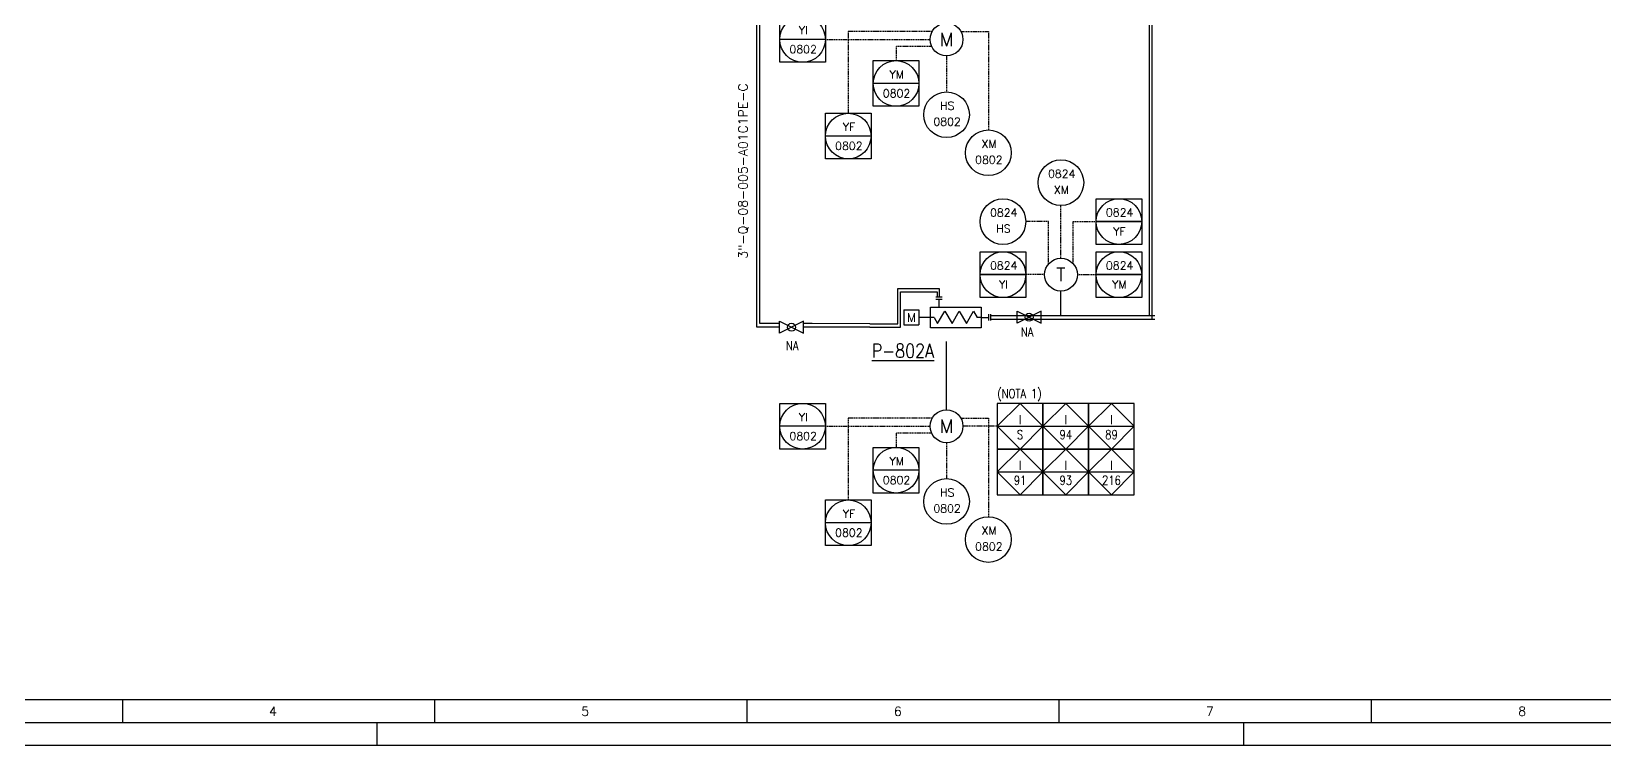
# Model space of a CAD drawing. Header units: millimetres. Extents: x 2166 to 3935, y 3919 to 4513.
# Drawn here: x 3289.3 to 3634.1, y 3919.2 to 4075.6 of the extents above; entities that cross this region are included whole.
import ezdxf
from ezdxf.enums import TextEntityAlignment as Align

# ---------------------------------------------------------------- set-up
doc = ezdxf.new("R2010")
doc.units = ezdxf.units.MM
doc.linetypes.add('TRAZOS', pattern=[0.75, 0.5, -0.25])
for name, color, linetype in [('EQUIPOS', 5, 'Continuous'), ('EQUIPOS 02', 1, 'Continuous'), ('FORMATO', 7, 'Continuous'), ('INSTRUMENTOS', 1, 'Continuous'), ('TEX', 7, 'Continuous'), ('TEX EQUIPOS', 6, 'Continuous'), ('TEXTO-INSTRUMENTACION', 7, 'Continuous'), ('TEXTO-VALVULAS Y ACCESORIOS', 7, 'Continuous'), ('TUBERIA', 5, 'Continuous'), ('TUBERÍA2', 1, 'TRAZOS'), ('VALVULAS Y ACCESORIOS', 1, 'Continuous')]:
    doc.layers.add(name, color=color, linetype=linetype)
doc.layers.add('TUBERÍA3', color=1, linetype='Continuous', true_color=0xff0000)
doc.styles.add('PY', font='ROMANS.shx')
doc.styles.add('PY1', font='ROMANS.shx', dxfattribs={"width": 0.8})
doc.styles.add('TXT', font='txt')
doc.linetypes.add('SEÑAL_MECANICA2', pattern='A,4.411183,["o",PY,S=4.130212,R=360,X=0,Y=-1.374288],0.588817,-0.374158,["",PY,S=2,R=360,X=0,Y=-0.688262],-2.183682', length=7.55784)

# ---------------------------------------------------------------- blocks, each defined once
blk = doc.blocks.new('SEÑAL CIRCU MARCO')
at = {"color": 1, "linetype": 'Continuous', "ltscale": 0.5}
blk.add_line((5.7, 5.7), (-5.7, 5.7), dxfattribs=at)
at = {"color": 1, "flags": 128}
blk.add_lwpolyline([(5.7, 0), (-5.7, 0), (-5.7, 11.4), (5.7, 11.4)], close=True, dxfattribs=at)
at = {"color": 1}
blk.add_circle((0, 5.7), 5.7, dxfattribs=at)
at = {"style": 'PY'}
for tag, p in [('XXX', (0.18, 7.98)), ('YYY', (0.13, 3.24))]:
    blk.add_attdef(tag, text='', height=2, dxfattribs=at).set_placement(p, align=Align.MIDDLE)
blk = doc.blocks.new('SEÑAL CIR')
at = {"color": 1}
blk.add_circle((0, 5.7), 5.7, dxfattribs=at)
at = {"layer": 'INSTRUMENTOS', "linetype": 'Continuous', "style": 'PY', "flags": 4}
for p in [(0.18, 6.94), (0.13, 2.95)]:
    blk.add_attdef('---', text='', height=2, dxfattribs=at).set_placement(p, align=Align.CENTER)
blk = doc.blocks.new('VALV GLOB-V')
at = {"layer": 'INSTRUMENTOS', "color": 1, "flags": 128}
blk.add_lwpolyline([(5.7, -1.43), (5.7, 1.43), (0, -1.43), (0, 1.43)], close=True, dxfattribs=at)
at = {"layer": 'INSTRUMENTOS', "color": 1}
blk.add_circle((2.85, 0), 0.95, dxfattribs=at)
at = {"layer": 'INSTRUMENTOS', "color": 7, "linetype": 'SEÑAL_MECANICA2', "style": 'PY'}
blk.add_attdef('REF.', text='', height=2, dxfattribs=at).set_placement((3, -3.37), align=Align.MIDDLE)
blk = doc.blocks.new('SECUENCIA PROGRAMADA EN SISTEMA DE CONTROL PLC')
at = {"layer": 'INSTRUMENTOS'}
blk.add_line((-5, 5), (5, 5), dxfattribs=at)
at = {"layer": 'INSTRUMENTOS', "flags": 128}
for points in [[(0, 0), (-5, 5), (0, 10), (5, 5)], [(-5, 0), (5, 0), (5, 10), (-5, 10)]]:
    blk.add_lwpolyline(points, close=True, dxfattribs=at)
at = {"layer": 'TEXTO-INSTRUMENTACION', "linetype": 'Continuous', "style": 'PY1', "width": 0.8}
for tag, p in [('XXX', (0.01, 6.43)), ('YYY', (0.01, 3.17))]:
    blk.add_attdef(tag, text='', height=2, dxfattribs=at).set_placement(p, align=Align.MIDDLE_CENTER)
blk = doc.blocks.new('MARCO-A1')
at = {"layer": 'FORMATO', "color": 5}
for p, q in [((215.25, 10), (215.25, 5)), ((283.67, 10), (283.67, 5)), ((352.08, 10), (352.08, 5)), ((420.5, 10), (420.5, 5)), ((488.92, 10), (488.92, 5))]:
    blk.add_line(p, q, dxfattribs=at)
at = {"layer": 'FORMATO', "color": 1, "linetype": 'Continuous'}
for p, q in [((271, 5), (271, 0)), ((461, 5), (461, 0))]:
    blk.add_line(p, q, dxfattribs=at)
at = {"layer": 'FORMATO', "color": 1}
blk.add_lwpolyline([(0, 594), (841, 594), (841, 0), (0, 0)], close=True, dxfattribs=at)
at = {"layer": 'FORMATO', "color": 5}
blk.add_lwpolyline([(5, 589), (836, 589), (836, 5), (5, 5)], close=True, dxfattribs=at)
at = {"layer": 'FORMATO', "color": 8, "linetype": 'Continuous'}
blk.add_lwpolyline([(10, 584), (831, 584), (831, 10), (10, 10)], close=True, dxfattribs=at)
at = {"layer": 'FORMATO', "color": 1, "style": 'PY'}
for s, p in [('4', (247.4, 6.5)), ('5', (315.82, 6.5)), ('6', (384.34, 6.5)), ('7', (452.75, 6.5)), ('8', (521.17, 6.5))]:
    blk.add_text(s, height=2, dxfattribs=at).set_placement(p)
blk = doc.blocks.new('BOMBA VOLUMETRICA')
at = {"layer": 'EQUIPOS', "linetype": 'Continuous'}
for p, q in [((-11.27, -4.05), (-11.27, -8.85)), ((-11.27, -4.05), (-6.47, -4.05)), ((-6.47, -4.05), (-6.47, -8.85)), ((-0.45, -8.45), (1.86, -4.45)), ((0, -3.12), (0, -0.67)), ((1.86, -4.45), (4.17, -8.45)), ((4.17, -8.45), (6.48, -4.45)), ((6.48, -4.45), (8.79, -8.45)), ((8.79, -8.45), (11.1, -4.45)), ((11.1, -4.45), (12.25, -6.45)), ((-11.27, -8.85), (-6.47, -8.85)), ((-1.61, -6.45), (-6.47, -6.45)), ((-1.61, -6.45), (-0.45, -8.45)), ((13.52, -6.45), (12.25, -6.45)), ((13.52, -6.45), (15.97, -6.45))]:
    blk.add_line(p, q, dxfattribs=at)
at = {"layer": 'EQUIPOS', "linetype": 'Continuous', "flags": 128}
blk.add_lwpolyline([(-2.78, -3.12), (13.52, -3.12), (13.52, -9.79), (-2.78, -9.79)], close=True, dxfattribs=at)
at = {"layer": 'VALVULAS Y ACCESORIOS', "ltscale": 0.1}
for p, q in [((1, 0), (-1, 0)), ((1, -0.67), (-1, -0.67)), ((15.97, -7.45), (15.97, -5.45)), ((16.64, -7.45), (16.64, -5.45))]:
    blk.add_line(p, q, dxfattribs=at)
at = {"layer": 'EQUIPOS 02', "style": 'PY'}
blk.add_text('M', height=2.8, dxfattribs=at).set_placement((-8.87, -6.45), align=Align.MIDDLE)
at = {"layer": 'TEX EQUIPOS', "linetype": 'Continuous', "style": 'PY1', "width": 0.8}
blk.add_attdef('REF_EQUIPO', text='', height=3, dxfattribs=at).set_placement((2.35, -13.59), align=Align.MIDDLE_CENTER)

msp = doc.modelspace()

# ---------------------------------------------------------------- linework, layer by layer
at = {"color": 5}
for p, q in [((3479.2, 4011.57), (3479.2, 4019.3)), ((3479.2, 4019.3), (3488.28, 4019.3)), ((3488.28, 4019.3), (3488.28, 4017.36)), ((3473.1, 4011.58), (3479.2, 4011.57))]:
    msp.add_line(p, q, dxfattribs=at)
at = {"color": 4}
for p, q in [((3479.78, 4010.8), (3479.78, 4018.53)), ((3479.78, 4018.53), (3487.79, 4018.53)), ((3487.79, 4018.53), (3487.79, 4017.36)), ((3473.1, 4010.8), (3479.78, 4010.8))]:
    msp.add_line(p, q, dxfattribs=at)
at = {"color": 1}
msp.add_line((3489.87, 3992.72), (3489.87, 4007.7), dxfattribs=at)
for centre in [(3489.88, 4073.83), (3514.96, 4022.32), (3489.88, 3989.12)]:
    msp.add_circle(centre, 3.6, dxfattribs=at)
at = {"layer": 'TUBERIA', "color": 1, "linetype": 'TRAZOS', "ltscale": 0.5}
for p, q in [((3463.34, 4073.83), (3486.28, 4073.83)), ((3489.88, 4070.23), (3489.88, 4062.35)), ((3463.34, 3989.12), (3486.28, 3989.12)), ((3500.98, 3989.12), (3493.48, 3989.12)), ((3489.88, 3985.52), (3489.88, 3977.64))]:
    msp.add_line(p, q, dxfattribs=at)
at = {"layer": 'TUBERIA', "color": 5, "linetype": 'Continuous'}
for p, q in [((3535.51, 4013.31), (3499.59, 4013.31)), ((3459.29, 4011.6), (3458.53, 4011.6)), ((3460.41, 4011.6), (3458.53, 4011.6)), ((3473.1, 4011.58), (3460.41, 4011.6))]:
    msp.add_line(p, q, dxfattribs=at)
at = {"layer": 'TUBERIA', "color": 4, "linetype": 'Continuous'}
for p, q in [((3459.29, 4010.8), (3458.53, 4010.8)), ((3473.1, 4010.8), (3458.53, 4010.8)), ((3535.51, 4012.51), (3499.59, 4012.51))]:
    msp.add_line(p, q, dxfattribs=at)
at = {"layer": 'TUBERIA', "color": 5, "linetype": 'Continuous'}
for points in [[(3453.27, 4011.6), (3448.96, 4011.6), (3448.96, 4096.31)], [(3535.51, 4013.31), (3534.36, 4013.31), (3534.36, 4098.02)]]:
    msp.add_lwpolyline(points, dxfattribs=at)
at = {"layer": 'TUBERIA', "color": 4, "linetype": 'Continuous'}
for points in [[(3535.51, 4012.51), (3534.97, 4012.51), (3534.97, 4097.22)], [(3453.27, 4010.8), (3448.3, 4010.8), (3448.3, 4095.51)]]:
    msp.add_lwpolyline(points, dxfattribs=at)
at = {"layer": 'TUBERÍA2', "color": 1, "ltscale": 0.5}
for points in [[(3486.73, 4075.57), (3468.35, 4075.57), (3468.35, 4057.68)], [(3493.03, 4075.57), (3499.04, 4075.57), (3499.04, 4054.01)], [(3486.63, 4072.3), (3478.81, 4072.3), (3478.81, 4069.19)], [(3486.73, 3990.86), (3468.35, 3990.86), (3468.35, 3972.97)], [(3493.03, 3990.86), (3499.04, 3990.86), (3499.04, 3969.3)], [(3486.63, 3987.58), (3478.81, 3987.58), (3478.81, 3984.48)]]:
    msp.add_lwpolyline(points, dxfattribs=at)
at = {"layer": 'TUBERÍA2', "ltscale": 0.5}
for points in [[(3514.96, 4025.92), (3514.96, 4037.47)], [(3512.25, 4024.69), (3512.25, 4033.95), (3507.25, 4033.95)], [(3517.66, 4024.69), (3517.66, 4033.95), (3522.66, 4033.95)], [(3511.36, 4022.32), (3507.25, 4022.32)], [(3518.56, 4022.32), (3522.66, 4022.32)]]:
    msp.add_lwpolyline(points, dxfattribs=at)
at = {"layer": 'TUBERÍA3'}
for points in [[(3522.66, 4033.96), (3532.66, 4033.95)], [(3497.25, 4022.32), (3507.25, 4022.32)], [(3522.66, 4022.32), (3532.66, 4022.32)], [(3514.96, 4013.31), (3514.96, 4018.72)]]:
    msp.add_lwpolyline(points, dxfattribs=at)
for centre in [(3527.66, 4033.96), (3502.25, 4022.32), (3527.66, 4022.32)]:
    msp.add_circle(centre, 5, dxfattribs=at)

# ---------------------------------------------------------------- block references
msp.add_blockref('MARCO-A1', (3094, 3919.19))
for p, xscale, yscale, zscale, values in [((3458.34, 4068.84), 0.8770999999999276, 0.8770999999999276, 0.8770999999999276, {'XXX': 'YI', 'YYY': '0802'}), ((3478.81, 4059.19), 0.8771000000000413, 0.8771000000000413, 0.8771000000000413, {'XXX': 'YM', 'YYY': '0802'}), ((3468.35, 4047.68), 0.8771000000000413, 0.8771000000000413, 0.8771000000000413, {'XXX': 'YF', 'YYY': '0802'}), ((3527.66, 4028.96), 0.8771000000000413, 0.8771000000000413, 0.8771000000000413, {'XXX': '0824', 'YYY': 'YF'}), ((3502.25, 4017.32), 0.8771000000000413, 0.8771000000000413, 0.8771000000000413, {'XXX': '0824', 'YYY': 'YI'}), ((3527.66, 4017.32), 0.8771000000000413, 0.8771000000000413, 0.8771000000000413, {'XXX': '0824', 'YYY': 'YM'}), ((3458.34, 3984.12), 0.8770999999999276, 0.8770999999999276, 0.8770999999999276, {'XXX': 'YI', 'YYY': '0802'}), ((3478.81, 3974.48), 0.8771000000000413, 0.8771000000000413, 0.8771000000000413, {'XXX': 'YM', 'YYY': '0802'}), ((3468.35, 3962.97), 0.8771000000000413, 0.8771000000000413, 0.8771000000000413, {'XXX': 'YF', 'YYY': '0802'})]:
    msp.add_blockref('SEÑAL CIRCU MARCO', p, dxfattribs=dict(xscale=xscale, yscale=yscale, zscale=zscale)).add_auto_attribs(values)
at = {"linetype": 'Continuous'}
ref = msp.add_blockref('SEÑAL CIR', (3489.88, 4052.35), dxfattribs=dict(at, xscale=0.8770999999999276, yscale=0.8770999999999276, zscale=0.8770999999999276))
ref.add_attrib('---', 'HS', dxfattribs={"layer": 'INSTRUMENTOS', "color": 7, "linetype": 'Continuous', "height": 1.754, "style": 'PY'}).set_placement((3490.03, 4058.44), align=Align.CENTER)
ref.add_attrib('---', '0802', dxfattribs={"layer": 'INSTRUMENTOS', "color": 7, "linetype": 'Continuous', "height": 1.754, "style": 'PY'}).set_placement((3489.99, 4054.94), align=Align.CENTER)
ref = msp.add_blockref('SEÑAL CIR', (3499.04, 4044.01), dxfattribs=dict(at, xscale=0.8770999999999276, yscale=0.8770999999999276, zscale=0.8770999999999276))
ref.add_attrib('---', 'XM', dxfattribs={"layer": 'INSTRUMENTOS', "color": 7, "linetype": 'Continuous', "height": 1.754, "style": 'PY'}).set_placement((3499.2, 4050.09), align=Align.CENTER)
ref.add_attrib('---', '0802', dxfattribs={"layer": 'INSTRUMENTOS', "color": 7, "linetype": 'Continuous', "height": 1.754, "style": 'PY'}).set_placement((3499.15, 4046.6), align=Align.CENTER)
ref = msp.add_blockref('SEÑAL CIR', (3514.96, 4037.47), dxfattribs=dict(at, xscale=0.8771000000000413, yscale=0.8771000000000413, zscale=0.8771000000000413))
ref.add_attrib('---', '0824', dxfattribs={"layer": 'INSTRUMENTOS', "color": 7, "linetype": 'Continuous', "height": 1.754, "style": 'PY'}).set_placement((3515.12, 4043.55), align=Align.CENTER)
ref.add_attrib('---', 'XM', dxfattribs={"layer": 'INSTRUMENTOS', "color": 7, "linetype": 'Continuous', "height": 1.754, "style": 'PY'}).set_placement((3515.07, 4040.05), align=Align.CENTER)
ref = msp.add_blockref('SEÑAL CIR', (3502.25, 4028.93), dxfattribs=dict(at, xscale=0.8771000000000413, yscale=0.8771000000000413, zscale=0.8771000000000413))
ref.add_attrib('---', '0824', dxfattribs={"layer": 'INSTRUMENTOS', "color": 7, "linetype": 'Continuous', "height": 1.754, "style": 'PY'}).set_placement((3502.41, 4035.02), align=Align.CENTER)
ref.add_attrib('---', 'HS', dxfattribs={"layer": 'INSTRUMENTOS', "color": 7, "linetype": 'Continuous', "height": 1.754, "style": 'PY'}).set_placement((3502.36, 4031.52), align=Align.CENTER)
for name, p, xscale, yscale, zscale in [('BOMBA VOLUMETRICA', (3488.23, 4017.36), 0.6830423434751925, 0.6830423434751925, 0.6830423434751925), ('VALV GLOB-V', (3505.33, 4012.98), 0.9232631578945529, 0.9232631578945529, 0.9232631578945529), ('VALV GLOB-V', (3453.27, 4010.8), 0.9232631578945529, 0.9232631578945529, 0.9232631578945529)]:
    msp.add_blockref(name, p, dxfattribs=dict(at, xscale=xscale, yscale=yscale, zscale=zscale))
ref = msp.add_blockref('SECUENCIA PROGRAMADA EN SISTEMA DE CONTROL PLC', (3505.99, 3984.12), dxfattribs=dict(xscale=1.001089596937504, yscale=1.001089596937504, zscale=1.001089596937504))
ref.add_attrib('XXX', 'I', dxfattribs={"layer": 'TEXTO-INSTRUMENTACION', "linetype": 'Continuous', "height": 2, "style": 'TXT'}).set_placement((3506, 3990.56), align=Align.MIDDLE_CENTER)
ref.add_attrib('YYY', 'S', dxfattribs={"layer": 'TEXTO-INSTRUMENTACION', "linetype": 'Continuous', "height": 2, "style": 'PY1', "width": 0.8}).set_placement((3506, 3987.29), align=Align.MIDDLE_CENTER)
ref = msp.add_blockref('SECUENCIA PROGRAMADA EN SISTEMA DE CONTROL PLC', (3516, 3984.12), dxfattribs=dict(xscale=1.001089596937504, yscale=1.001089596937504, zscale=1.001089596937504))
ref.add_attrib('XXX', 'I', dxfattribs={"layer": 'TEXTO-INSTRUMENTACION', "linetype": 'Continuous', "height": 2, "style": 'TXT'}).set_placement((3516.01, 3990.56), align=Align.MIDDLE_CENTER)
ref.add_attrib('YYY', '94', dxfattribs={"layer": 'TEXTO-INSTRUMENTACION', "linetype": 'Continuous', "height": 2.002, "style": 'PY1', "width": 0.8}).set_placement((3516.01, 3987.29), align=Align.MIDDLE_CENTER)
ref = msp.add_blockref('SECUENCIA PROGRAMADA EN SISTEMA DE CONTROL PLC', (3526.01, 3984.12), dxfattribs=dict(xscale=1.001089596937504, yscale=1.001089596937504, zscale=1.001089596937504))
ref.add_attrib('XXX', 'I', dxfattribs={"layer": 'TEXTO-INSTRUMENTACION', "linetype": 'Continuous', "height": 2, "style": 'TXT'}).set_placement((3526.02, 3990.56), align=Align.MIDDLE_CENTER)
ref.add_attrib('YYY', '89', dxfattribs={"layer": 'TEXTO-INSTRUMENTACION', "linetype": 'Continuous', "height": 2.002, "style": 'PY1', "width": 0.8}).set_placement((3526.02, 3987.29), align=Align.MIDDLE_CENTER)
ref = msp.add_blockref('SECUENCIA PROGRAMADA EN SISTEMA DE CONTROL PLC', (3505.99, 3974.11), dxfattribs=dict(xscale=1.001089596937504, yscale=1.001089596937504, zscale=1.001089596937504))
ref.add_attrib('XXX', 'I', dxfattribs={"layer": 'TEXTO-INSTRUMENTACION', "linetype": 'Continuous', "height": 2, "style": 'TXT'}).set_placement((3506, 3980.55), align=Align.MIDDLE_CENTER)
ref.add_attrib('YYY', '91', dxfattribs={"layer": 'TEXTO-INSTRUMENTACION', "linetype": 'Continuous', "height": 2.002, "style": 'PY1', "width": 0.8}).set_placement((3506, 3977.28), align=Align.MIDDLE_CENTER)
ref = msp.add_blockref('SECUENCIA PROGRAMADA EN SISTEMA DE CONTROL PLC', (3516, 3974.11), dxfattribs=dict(xscale=1.001089596937504, yscale=1.001089596937504, zscale=1.001089596937504))
ref.add_attrib('XXX', 'I', dxfattribs={"layer": 'TEXTO-INSTRUMENTACION', "linetype": 'Continuous', "height": 2, "style": 'TXT'}).set_placement((3516.01, 3980.55), align=Align.MIDDLE_CENTER)
ref.add_attrib('YYY', '93', dxfattribs={"layer": 'TEXTO-INSTRUMENTACION', "linetype": 'Continuous', "height": 2.002, "style": 'PY1', "width": 0.8}).set_placement((3516.01, 3977.28), align=Align.MIDDLE_CENTER)
ref = msp.add_blockref('SECUENCIA PROGRAMADA EN SISTEMA DE CONTROL PLC', (3526.01, 3974.11), dxfattribs=dict(xscale=1.001089596937504, yscale=1.001089596937504, zscale=1.001089596937504))
ref.add_attrib('XXX', 'I', dxfattribs={"layer": 'TEXTO-INSTRUMENTACION', "linetype": 'Continuous', "height": 2, "style": 'TXT'}).set_placement((3526.02, 3980.55), align=Align.MIDDLE_CENTER)
ref.add_attrib('YYY', '216', dxfattribs={"layer": 'TEXTO-INSTRUMENTACION', "linetype": 'Continuous', "height": 2.002, "style": 'PY1', "width": 0.8}).set_placement((3526.02, 3977.28), align=Align.MIDDLE_CENTER)
ref = msp.add_blockref('SEÑAL CIR', (3489.88, 3967.64), dxfattribs=dict(at, xscale=0.8770999999999276, yscale=0.8770999999999276, zscale=0.8770999999999276))
ref.add_attrib('---', 'HS', dxfattribs={"layer": 'INSTRUMENTOS', "color": 7, "linetype": 'Continuous', "height": 1.754, "style": 'PY'}).set_placement((3490.03, 3973.73), align=Align.CENTER)
ref.add_attrib('---', '0802', dxfattribs={"layer": 'INSTRUMENTOS', "color": 7, "linetype": 'Continuous', "height": 1.754, "style": 'PY'}).set_placement((3489.99, 3970.23), align=Align.CENTER)
ref = msp.add_blockref('SEÑAL CIR', (3499.04, 3959.3), dxfattribs=dict(at, xscale=0.8770999999999276, yscale=0.8770999999999276, zscale=0.8770999999999276))
ref.add_attrib('---', 'XM', dxfattribs={"layer": 'INSTRUMENTOS', "color": 7, "linetype": 'Continuous', "height": 1.754, "style": 'PY'}).set_placement((3499.2, 3965.38), align=Align.CENTER)
ref.add_attrib('---', '0802', dxfattribs={"layer": 'INSTRUMENTOS', "color": 7, "linetype": 'Continuous', "height": 1.754, "style": 'PY'}).set_placement((3499.15, 3961.89), align=Align.CENTER)

# ---------------------------------------------------------------- texts
at = {"color": 7, "style": 'PY'}
for s, p in [('M', (3489.88, 4073.83)), ('T', (3514.96, 4022.32)), ('M', (3489.88, 3989.12))]:
    msp.add_text(s, height=2.92, dxfattribs=at).set_placement(p, align=Align.MIDDLE)
at = {"layer": 'EQUIPOS', "color": 6, "linetype": 'Continuous', "style": 'PY', "width": 0.85}
msp.add_text('%%UP-802A', height=3, dxfattribs=at).set_placement((3480.31, 4004.14), align=Align.CENTER)
at = {"layer": 'TEX', "color": 7, "char_height": 2, "width": 28.6036, "attachment_point": 5, "style": 'PY1'}
for s, insert in [('NA', (3507.55, 4009.74)), ('NA', (3456.06, 4006.77)), ('(NOTA 1)', (3505.88, 3995.94))]:
    msp.add_mtext(s, dxfattribs=dict(at, insert=insert))
at = {"layer": 'TEXTO-VALVULAS Y ACCESORIOS', "style": 'PY'}
msp.add_text('3"-Q-08-005-A01C1PE-C', height=2, rotation=90, dxfattribs=at).set_placement((3446.25, 4045.02), align=Align.CENTER)

doc.saveas('drawing.dxf')
